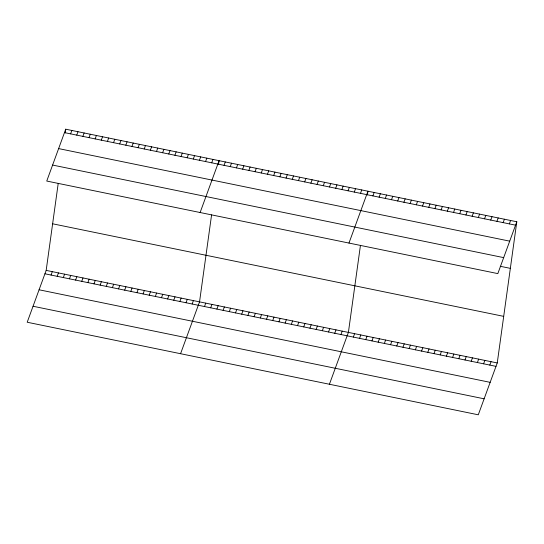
<?xml version="1.0" encoding="UTF-8"?>
<svg xmlns="http://www.w3.org/2000/svg" width="544" height="544" viewBox="0 0 544 544"><rect width="100%" height="100%" fill="white"/><g stroke="black" fill="none" stroke-linecap="round" stroke-linejoin="round"><path stroke-width="0.82" d="M516.8 221.762L497.828 273.612L46.75 181.05L65.722 129.2L516.8 221.762L497.25 362.95L478.278 414.8L27.2 322.238L46.172 270.388L58.215 183.41M65.212 132.899L65.722 129.2M211.582 214.887L199.539 301.859L180.567 353.709M218.579 164.37L219.089 160.67L200.117 212.52M360.441 245.432L348.398 332.404L329.426 384.254M367.431 194.915L367.941 191.216L348.969 243.066M70.611 133.865L71.856 130.458M76.745 135.123L77.989 131.716M82.878 136.381L84.123 132.974M89.012 137.639L90.263 134.239M95.152 138.897L96.397 135.497M51.061 275.053L52.306 271.646M101.286 140.155L102.53 136.755M57.195 276.311L58.439 272.911M107.42 141.413L108.664 138.013M63.328 277.569L64.58 274.169M113.553 142.678L114.798 139.271M69.469 278.827L70.713 275.427M119.687 143.936L120.931 140.529M75.602 280.085L76.847 276.685M125.82 145.194L127.065 141.787M81.736 281.35L82.98 277.943M131.954 146.452L133.205 143.045M87.87 282.608L89.114 279.201M138.094 147.71L139.339 144.31M94.003 283.866L95.248 280.459M144.228 148.968L145.472 145.568M100.137 285.124L101.388 281.717M150.362 150.226L151.606 146.826M106.277 286.382L107.522 282.982M156.495 151.484L157.74 148.084M112.411 287.64L113.655 284.24M162.629 152.748L163.873 149.342M118.544 288.898L119.789 285.498M168.762 154.006L170.014 150.6M124.678 290.156L125.922 286.756M174.903 155.264L176.147 151.858M130.812 291.421L132.056 288.014M181.036 156.522L182.281 153.116M136.945 292.679L138.196 289.272M187.17 157.78L188.414 154.38M143.086 293.937L144.33 290.53M193.304 159.038L194.548 155.638M149.219 295.195L150.464 291.788M199.437 160.296L200.682 156.896M155.353 296.453L156.597 293.053M205.571 161.554L206.822 158.154M161.486 297.711L162.731 294.311M211.711 162.819L212.956 159.412M167.62 298.969L168.864 295.569M173.754 300.227L174.998 296.827M224.046 165.349L225.291 161.942M179.887 301.492L181.138 298.085M230.248 166.62L231.492 163.22M186.028 302.75L187.272 299.343M236.45 167.892L237.694 164.492M192.161 304.008L193.406 300.601M242.651 169.164L243.896 165.764M248.853 170.442L250.097 167.035M204.496 306.537L205.741 303.137M255.054 171.714L256.299 168.307M210.698 307.809L211.942 304.409M261.256 172.985L262.507 169.578M216.9 309.08L218.144 305.68M267.464 174.257L268.709 170.857M223.101 310.359L224.352 306.952M273.666 175.528L274.91 172.128M229.303 311.63L230.554 308.224M279.868 176.8L281.112 173.4M235.511 312.902L236.756 309.495M286.069 178.078L287.314 174.672M241.713 314.174L242.957 310.774M292.271 179.35L293.515 175.943M247.914 315.445L249.159 312.045M298.472 180.622L299.717 177.215M254.116 316.717L255.36 313.317M304.674 181.893L305.918 178.493M260.318 317.995L261.562 314.588M310.876 183.165L312.12 179.765M266.519 319.267L267.764 315.86M317.077 184.436L318.328 181.036M272.721 320.538L273.965 317.132M323.279 185.715L324.53 182.308M278.922 321.81L280.174 318.41M329.487 186.986L330.732 183.58M285.124 323.082L286.375 319.682M335.689 188.258L336.933 184.851M291.332 324.353L292.577 320.953M341.89 189.53L343.135 186.13M297.534 325.632L298.778 322.225M348.092 190.801L349.336 187.401M303.736 326.903L304.98 323.496M354.294 192.073L355.538 188.673M309.937 328.175L311.182 324.768M360.495 193.351L361.74 189.944M316.139 329.446L317.383 326.046M322.34 330.718L323.585 327.318M372.898 195.894L374.15 192.488M328.542 331.99L329.786 328.59M379.1 197.166L380.351 193.766M334.744 333.268L335.988 329.861M385.308 198.438L386.553 195.038M340.945 334.54L342.196 331.133M391.51 199.709L392.754 196.309M397.712 200.988L398.956 197.581M353.355 337.083L354.6 333.683M403.913 202.259L405.158 198.852M359.557 338.354L360.801 334.954M410.115 203.531L411.359 200.124M365.758 339.626L367.003 336.226M416.316 204.802L417.561 201.402M371.96 340.904L373.204 337.498M422.518 206.074L423.762 202.674M378.162 342.176L379.406 338.769M428.72 207.346L429.964 203.946M384.363 343.448L385.608 340.041M434.921 208.624L436.172 205.217M390.565 344.719L391.809 341.319M441.13 209.896L442.374 206.489M396.766 345.991L398.018 342.591M447.331 211.167L448.576 207.76M402.968 347.262L404.219 343.862M453.533 212.439L454.777 209.039M409.176 348.541L410.421 345.134M459.734 213.71L460.979 210.31M415.378 349.812L416.622 346.406M465.936 214.982L467.18 211.582M421.58 351.084L422.824 347.677M472.138 216.26L473.382 212.854M427.781 352.356L429.026 348.956M478.339 217.532L479.584 214.125M433.983 353.627L435.227 350.227M484.541 218.804L485.785 215.397M440.184 354.899L441.429 351.499M490.742 220.075L491.994 216.675M446.386 356.177L447.63 352.77M496.944 221.347L498.195 217.947M452.588 357.449L453.839 354.042M503.152 222.618L504.397 219.218M458.789 358.72L460.04 355.314M509.354 223.897L510.598 220.49M464.998 359.992L466.242 356.592M471.199 361.264L472.444 357.864M477.401 362.535L478.645 359.135M483.602 363.814L484.847 360.407M489.804 365.085L491.048 361.678M64.478 132.607L515.556 225.168M58.623 148.594L509.708 241.155M52.598 165.063L503.676 257.625M500.269 266.288L510.347 268.355M52.625 223.795L503.703 316.363M46.172 270.388L497.25 362.95M44.928 273.795L496.006 366.357M39.08 289.782L490.158 382.344M33.048 306.252L484.126 398.813"/></g></svg>
